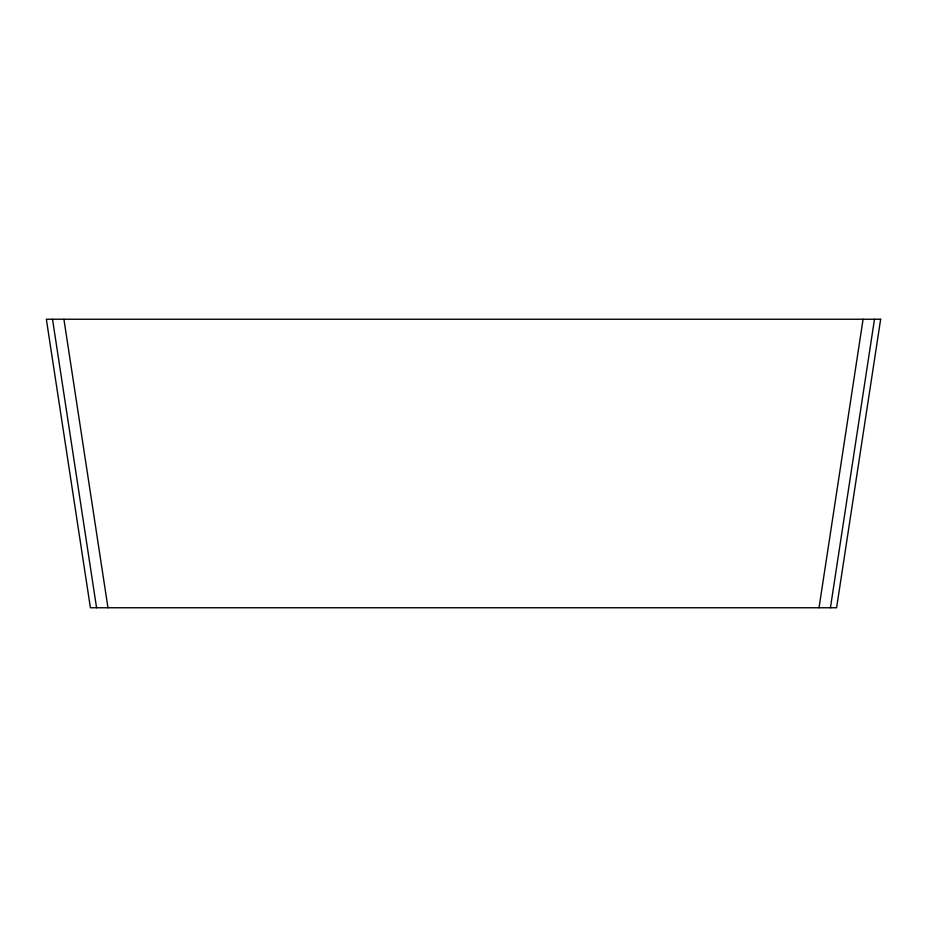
<?xml version="1.0" encoding="UTF-8"?>
<svg xmlns="http://www.w3.org/2000/svg" width="927" height="927" viewBox="0 0 927 927"><rect width="100%" height="100%" fill="white"/><g stroke="black" fill="none" stroke-linecap="round" stroke-linejoin="round"><path stroke-width="1.39" d="M819.028 607.753L863.083 319.247M830.43 607.753L874.485 319.247M63.917 319.247L107.972 607.753M52.515 319.247L96.57 607.753M880.65 319.247L836.594 607.753L90.406 607.753L46.35 319.247L880.65 319.247"/></g></svg>
